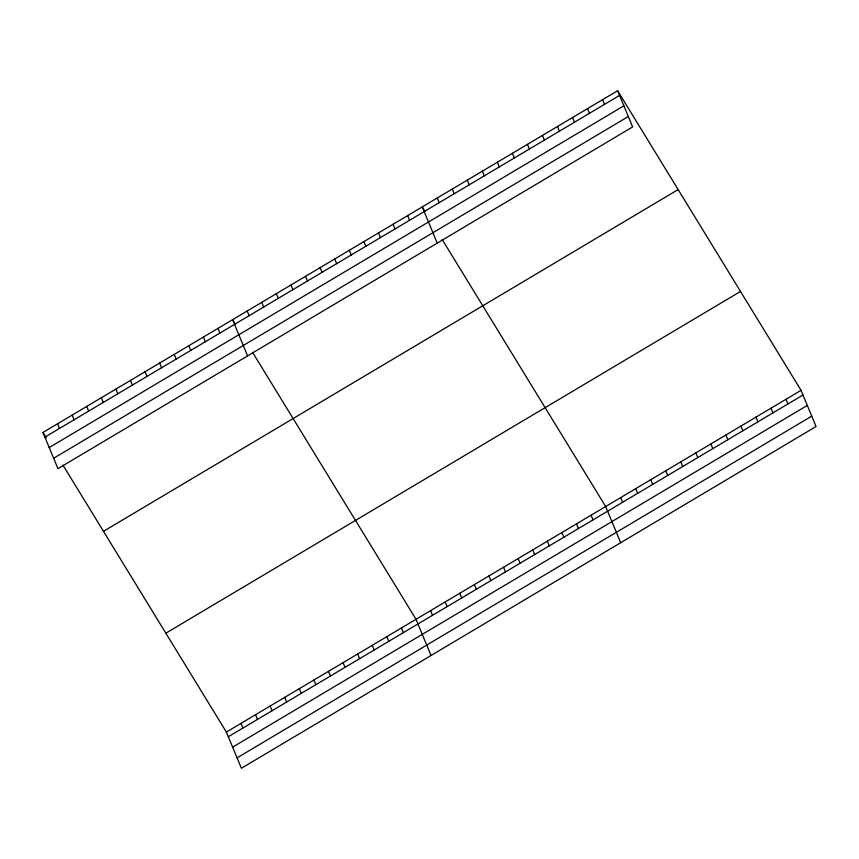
<?xml version="1.0" encoding="UTF-8"?>
<svg xmlns="http://www.w3.org/2000/svg" width="859" height="859" viewBox="0 0 859 859"><rect width="100%" height="100%" fill="white"/><g stroke="black" fill="none" stroke-linecap="round" stroke-linejoin="round"><path stroke-width="1.29" d="M617.621 90.732L632.621 126.939L57.95 468.67L42.95 432.464L617.621 90.732L801.05 390.33L816.05 426.536L241.379 768.268L226.379 732.061L62.911 465.052M44.893 437.145L619.554 95.413M49.199 447.55L623.87 105.818M53.634 458.266L628.305 116.534M103.477 531.324L678.148 189.603M165.851 633.19L740.522 291.459M226.379 732.061L801.05 390.33M228.322 736.743L802.993 395.011M232.628 747.147L807.299 405.416M237.073 757.863L811.744 416.132M424.894 211.26L422.231 206.922L437.231 243.129M442.192 239.511L605.659 506.52L620.66 542.727M235.248 324.036L232.596 319.688L247.585 355.894M252.546 352.287L416.024 619.285L431.025 655.503M42.95 432.464L46.279 437.897M786.017 399.263L787.961 403.945M770.995 408.208L772.928 412.889M755.963 417.141L757.906 421.823M740.93 426.085L742.874 430.767M602.589 99.665L604.532 104.347M725.898 435.019L727.841 439.701M587.556 108.61L589.499 113.291M710.876 443.953L712.809 448.634M572.534 117.543L574.467 122.225M695.844 452.897L697.787 457.579M557.502 126.477L559.434 131.159M680.811 461.831L682.755 466.512M542.469 135.421L544.413 140.103M665.779 470.764L667.722 475.446M527.437 144.355L529.38 149.037M650.757 479.709L652.69 484.39M512.415 153.289L514.348 157.97M635.724 488.642L637.668 493.324M497.382 162.233L499.315 166.914M620.692 497.586L622.635 502.257M482.35 171.166L484.293 175.848M467.317 180.111L469.261 184.782M591.078 515.196L593.011 519.878M452.296 189.044L454.228 193.726M576.486 523.872L578.429 528.553M437.263 197.978L439.196 202.66M561.904 532.548L563.837 537.229M547.312 541.213L549.255 545.894M407.649 215.598L409.582 220.269M532.73 549.889L534.663 554.57M393.057 224.263L395 228.945M518.138 558.565L520.082 563.246M378.465 232.939L380.408 237.621M503.546 567.241L505.489 571.922M363.883 241.615L365.816 246.297M488.964 575.917L490.897 580.598M349.291 250.291L351.234 254.973M474.372 584.592L476.316 589.274M334.709 258.967L336.642 263.649M459.79 593.268L461.723 597.95M320.117 267.643L322.061 272.324M445.198 601.944L447.142 606.626M305.525 276.319L307.468 281M430.606 610.62L432.549 615.302M290.943 284.995L292.876 289.676M276.351 293.671L278.295 298.341M401.432 627.961L403.376 632.643M261.77 302.336L263.702 307.017M386.851 636.637L388.783 641.319M247.177 311.012L249.121 315.693M372.258 645.313L374.202 649.995M357.677 653.989L359.61 658.67M218.003 328.363L219.947 333.045M343.085 662.665L345.028 667.346M203.411 337.039L205.355 341.721M328.492 671.341L330.436 676.022M188.83 345.715L190.762 350.397M313.911 680.017L315.844 684.698M174.237 354.391L176.181 359.073M299.319 688.693L301.262 693.374M159.656 363.067L161.589 367.749M284.737 697.358L286.67 702.039M145.064 371.743L147.007 376.414M270.145 706.034L272.088 710.715M130.471 380.408L132.415 385.09M255.553 714.709L257.496 719.391M115.89 389.084L117.823 393.766M240.971 723.385L242.904 728.067M101.298 397.76L103.241 402.442M86.716 406.436L88.649 411.117M72.124 415.112L74.067 419.793M57.542 423.788L59.475 428.469"/></g></svg>
